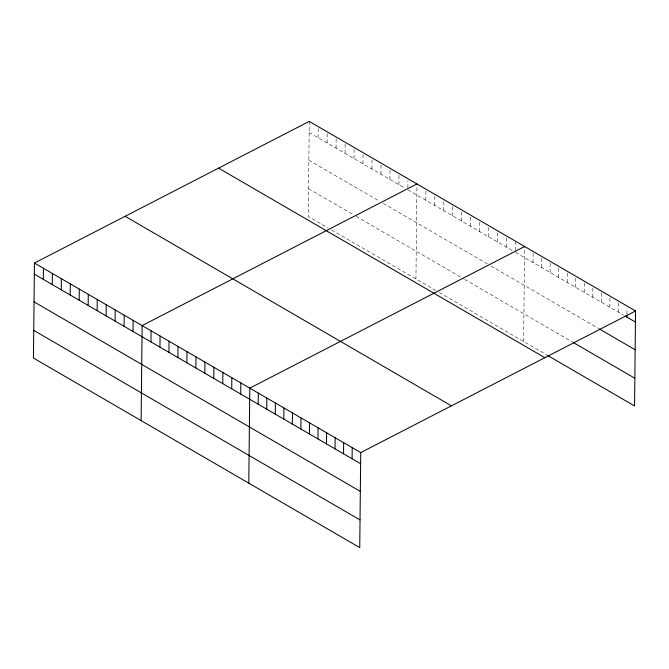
<?xml version="1.0" encoding="UTF-8"?>
<svg xmlns="http://www.w3.org/2000/svg" width="669" height="669" viewBox="0 0 669 669"><rect width="100%" height="100%" fill="white"/><g stroke="black" fill="none" stroke-linecap="round" stroke-linejoin="round"><path stroke-width="0.5" stroke-dasharray="3.35 2.51" d="M309.262 121.39L308.267 216.405L328.011 227.878M318.118 137.714L318.235 126.6M327.091 142.923L327.208 131.81M336.064 148.142L336.181 137.028M345.037 153.352L345.154 142.238M354.01 158.561L354.127 147.448M362.983 163.78L363.1 152.666M371.956 168.989L372.073 157.876M380.929 174.199L381.046 163.085M389.902 179.417L390.019 168.304M398.875 184.627L398.992 173.514M407.873 187.822L407.939 180.747M415.942 278.956L416.938 183.942M425.793 200.265L425.91 189.151M434.766 205.475L434.883 194.361M443.739 210.693L443.856 199.579M452.712 215.903L452.829 204.789M461.685 221.113L461.802 209.999M470.658 226.331L470.775 215.217M479.631 231.541L479.748 220.427M488.604 236.751L488.721 225.637M497.577 241.969L497.694 230.855M506.55 247.179L506.667 236.065M515.54 250.373L515.632 242.287M523.618 341.508L524.613 246.493M533.026 262.566L533.143 251.452M541.564 267.516L541.681 256.403M550.094 272.475L550.211 261.362M558.632 277.434L558.749 266.321M567.161 282.393L567.279 271.279M575.7 287.352L575.817 276.238M584.229 292.311L584.346 281.197M592.767 297.262L592.885 286.148M601.297 302.221L601.414 291.107M609.835 307.18L609.952 296.066M618.365 312.139L618.482 301.025M626.928 314.062L626.995 307.999M309.145 132.504L405.155 188.273M407.847 189.837L512.83 250.825M515.523 252.389L623.483 315.116M308.852 160.192L379.741 201.369M383.329 203.451L487.417 263.921M491.004 266.011L598.446 328.429M308.56 188.717L353.424 214.782M356.117 216.346L463.784 278.898M464.687 279.416L572.547 342.085M331.598 229.96L435.686 290.43M439.274 292.512L546.657 354.896"/><path stroke-width="1" d="M34.445 263.042L33.45 358.057L359.738 547.61L360.733 452.595L34.445 263.042L309.262 121.39L635.55 310.943L634.555 405.958L547.51 355.39M43.301 279.366L43.418 268.252M52.274 284.576L52.391 273.462M61.247 289.794L61.364 278.68M70.22 295.004L70.337 283.89M79.193 300.214L79.31 289.1M88.166 305.432L88.283 294.318M97.139 310.642L97.256 299.528M106.112 315.852L106.229 304.738M115.085 321.07L115.202 309.956M124.058 326.28L124.175 315.166M133.031 331.498L133.148 320.384M141.126 420.617L142.121 325.594L416.938 183.942M150.977 341.918L151.094 330.804M159.95 347.136L160.067 336.022M168.923 352.346L169.04 341.232M177.895 357.555L178.013 346.442M186.868 362.774L186.986 351.66M195.841 367.983L195.958 356.87M204.814 373.193L204.931 362.08M213.787 378.411L213.904 367.298M222.76 383.621L222.877 372.508M231.733 388.831L231.85 377.717M240.706 394.049L240.823 382.936M248.801 483.169L249.796 388.145L524.613 246.493M258.209 404.218L258.326 393.104M266.747 409.177L266.864 398.063M275.277 414.136L275.394 403.022M283.815 419.087L283.932 407.973M292.345 424.046L292.462 412.932M300.883 429.005L301 417.891M309.413 433.964L309.53 422.85M317.951 438.923L318.068 427.809M326.48 443.881L326.597 432.768M335.018 448.832L335.136 437.718M343.548 453.791L343.665 442.677M352.086 458.75L352.203 447.636M626.903 317.098L626.92 315.074M360.733 452.595L635.55 310.943M625.197 316.103L635.433 322.057M599.299 328.922L635.14 349.745M573.4 342.578L634.848 378.269M218.571 168.128L544.859 357.689M125.136 216.296L451.424 405.849M34.328 274.156L360.616 463.709M34.035 301.844L360.323 491.397M33.743 330.369L360.031 519.922"/></g></svg>
